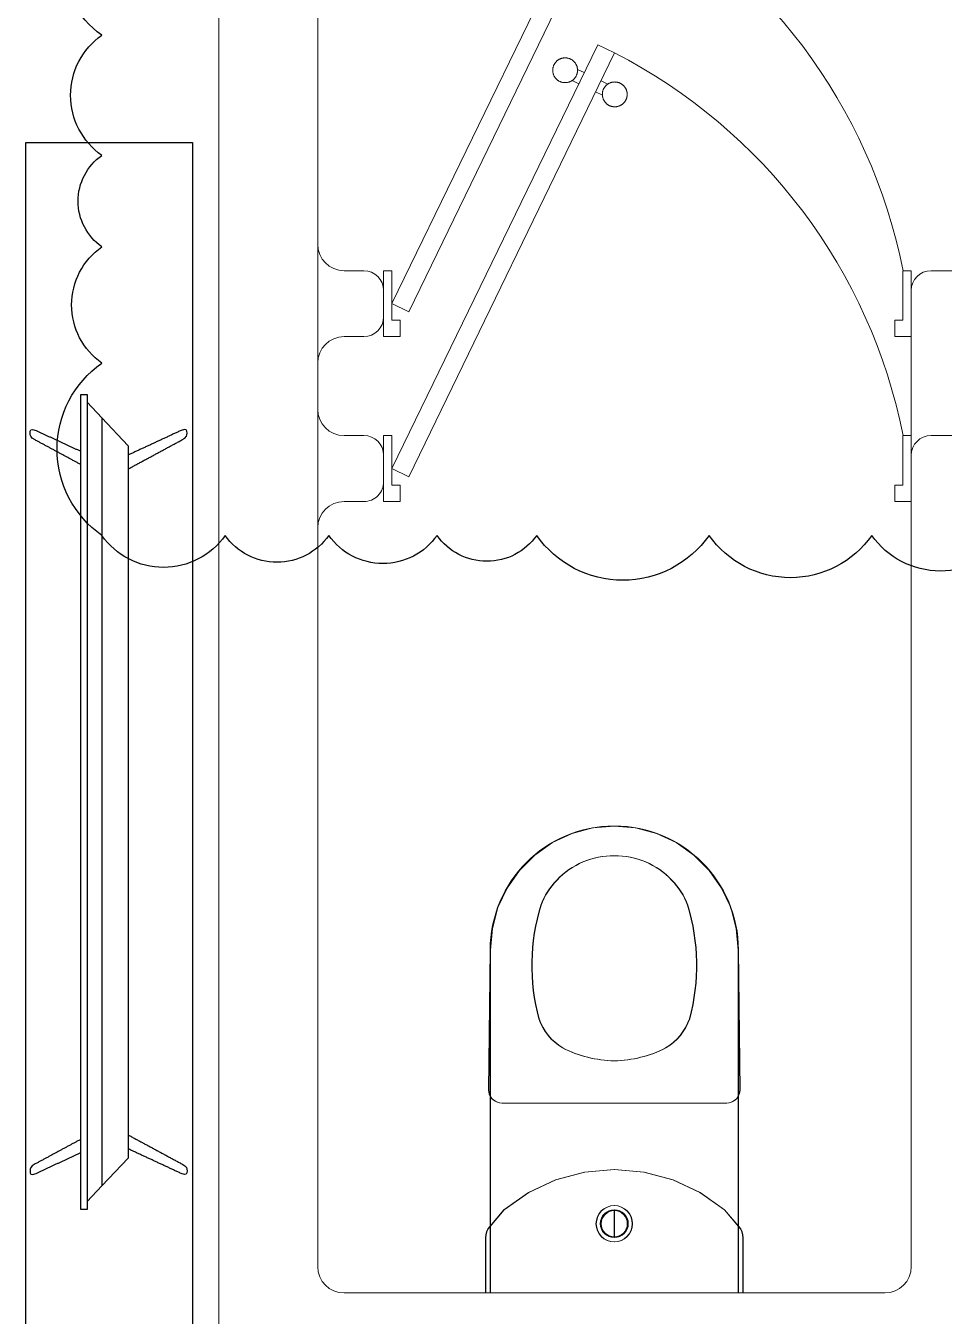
# Model space of a CAD drawing. Header units: metres. Extents: x -232 to 581, y 30 to 789.
# Drawn here: x 102.873 to 104.266, y 673.627 to 675.584 of the extents above; entities that cross this region are included whole.
import ezdxf

# ---------------------------------------------------------------- set-up
doc = ezdxf.new("R2010")
doc.units = ezdxf.units.M
for name, color, linetype, lineweight in [('A-DOOR', 35, 'Continuous', 5), ('A-WALL', 250, 'Continuous', 20), ('baños', 140, 'Continuous', 0)]:
    doc.layers.add(name, color=color, linetype=linetype, lineweight=lineweight)
doc.layers.add('MOBILIARIOS', color=252, linetype='Continuous')
doc.styles.get("Standard").update_dxf_attribs({"font": 'arial.ttf'})

# ---------------------------------------------------------------- blocks, each defined once
blk = doc.blocks.new('Caroma_ToiletSuites')
at = {"layer": 'baños'}
for p, q in [((-32.6, 705.1), (-64.3, 696.7)), ((0, 708), (-32.6, 705.1)), ((32.6, 705.1), (0, 708)), ((64.3, 696.7), (32.6, 705.1)), ((-64.3, 696.7), (-94, 682.8)), ((94, 682.8), (64.3, 696.7)), ((-94, 682.8), (-120.8, 664)), ((120.8, 664), (94, 682.8)), ((-120.8, 664), (-144, 640.8)), ((144, 640.8), (120.8, 664)), ((-144, 640.8), (-162.8, 614)), ((162.8, 614), (144, 640.8)), ((-162.8, 614), (-176.7, 584.3)), ((176.7, 584.3), (162.8, 614)), ((-176.7, 584.3), (-185.1, 552.6)), ((185.1, 552.6), (176.7, 584.3)), ((-185.1, 552.6), (-188, 520)), ((188, 520), (185.1, 552.6)), ((-188, 520), (-190.5, 308)), ((-188, 0), (-188, 520)), ((188, 520), (188, 0)), ((190.5, 308), (188, 520)), ((-190.5, 308), (-190.2, 304.5)), ((-190.2, 304.5), (-189.3, 301.2)), ((-189.3, 301.2), (-187.8, 298)), ((-187.8, 298), (-185.8, 295.1)), ((-185.8, 295.1), (-183.4, 292.7)), ((183.4, 292.7), (185.8, 295.1)), ((185.8, 295.1), (187.8, 298)), ((187.8, 298), (189.3, 301.2)), ((189.3, 301.2), (190.2, 304.5)), ((190.2, 304.5), (190.5, 308)), ((-183.4, 292.7), (-180.5, 290.7)), ((-180.5, 290.7), (-177.3, 289.2)), ((-177.3, 289.2), (-174, 288.3)), ((-174, 288.3), (-170.5, 288)), ((-170.5, 288), (170.5, 288)), ((170.5, 288), (174, 288.3)), ((174, 288.3), (177.3, 289.2)), ((177.3, 289.2), (180.5, 290.7)), ((180.5, 290.7), (183.4, 292.7)), ((-45.1, 183.1), (-88.9, 171.3)), ((0, 187), (-45.1, 183.1)), ((45.1, 183.1), (0, 187)), ((88.9, 171.3), (45.1, 183.1)), ((-88.9, 171.3), (-130, 152.2)), ((130, 152.2), (88.9, 171.3)), ((-130, 152.2), (-167.1, 126.2)), ((167.1, 126.2), (130, 152.2)), ((-167.1, 126.2), (-188.7, 100.9)), ((0, 85), (0, 125)), ((188.7, 100.9), (167.1, 126.2)), ((-188.7, 100.9), (-191.4, 97)), ((191.4, 97), (188.7, 100.9)), ((-194.6, 88.2), (-195, 83.5)), ((-195, 83.5), (-195, 0)), ((-193.4, 92.7), (-194.6, 88.2)), ((-191.4, 97), (-193.4, 92.7)), ((193.4, 92.7), (191.4, 97)), ((194.6, 88.2), (193.4, 92.7)), ((195, 83.5), (194.6, 88.2)), ((195, 0), (195, 83.5)), ((-195, 0), (195, 0)), ((188, 0), (-188, 0))]:
    blk.add_line(p, q, dxfattribs=at)
for centre, radius, start, end in [((0, 520), 188, 0, 180), ((-2.7, 547.4), 115.2, 88.6565, 137.0404), ((2.7, 547.4), 115.2, 42.9609, 91.3415), ((-18.8, 556.1), 97.6, 134.3372, 160.9897), ((18.8, 556.1), 97.6, 19.01, 45.6643), ((183, 496.7), 307.9, 162.7713, 195.2143), ((-183, 496.7), 307.9, 344.7852, 17.2286), ((-36.1, 442.4), 82.4, 198.763, 239.3582), ((36.1, 442.4), 82.4, 300.6412, 341.2351), ((2.9, 529.9), 177.9, 242.916, 269.0659), ((-2.9, 529.9), 177.9, 270.9339, 297.0836), ((0, 105), 27.5, 0, 180), ((0, 105), 21, 0, 180), ((0, 105), 20, 0, 180), ((0, 105), 27.5, 180, 0), ((0, 105), 21, 180, 0), ((0, 105), 20, 180, 0)]:
    blk.add_arc(centre, radius, start, end, dxfattribs=at)
blk = doc.blocks.new('A$C3685e79b')
at = {"layer": 'A-DOOR'}
for p, q in [((0.0125, 0.05), (0.3248, 0.6926)), ((0.3248, 0.6926), (0.3503, 0.6802)), ((0.038, 0.0376), (0.3503, 0.6802)), ((0.3042, 0.6503), (0.294, 0.6552)), ((0.296, 0.6333), (0.2858, 0.6383)), ((0.3297, 0.6379), (0.3399, 0.6329)), ((0.3215, 0.621), (0.3317, 0.616)), ((0.038, 0.0376), (0.0125, 0.05))]:
    blk.add_line(p, q, dxfattribs=at)
for points in [[(0, 0), (0.025, 0), (0.025, 0.025), (0.0125, 0.025), (0.0125, 0.1), (0, 0.1), (0, 0)], [(0.8, 0), (0.775, 0), (0.775, 0.025), (0.7875, 0.025), (0.7875, 0.1), (0.8, 0.1), (0.8, 0)]]:
    blk.add_lwpolyline(points, dxfattribs=at)
blk.add_arc((-0.0309, -0.0619), 0.8343, 11.1901, 62.8126, dxfattribs=at)
for points in [[(0.294, 0.6539), (0.294, 0.659), (0.289, 0.6677), (0.2802, 0.6727), (0.2702, 0.6727), (0.2614, 0.6677), (0.2564, 0.6589), (0.2564, 0.6489), (0.2614, 0.6401), (0.2702, 0.6351), (0.2803, 0.6351), (0.289, 0.6401), (0.294, 0.6489), (0.294, 0.6539)], [(0.3693, 0.6173), (0.3693, 0.6224), (0.3642, 0.6311), (0.3555, 0.6361), (0.3454, 0.6361), (0.3367, 0.6311), (0.3316, 0.6224), (0.3317, 0.6123), (0.3367, 0.6035), (0.3454, 0.5985), (0.3555, 0.5985), (0.3643, 0.6036), (0.3693, 0.6123), (0.3693, 0.6173)]]:
    blk.add_open_spline(points, degree=2, dxfattribs=at)
blk = doc.blocks.new('A$C58f5b6b7')
at = {"layer": 'MOBILIARIOS'}
for points in [[(0, 0.2526), (2, 0.2526), (2, 0), (0, 0)], [(0.382, 0.1596), (0.382, 0.1691), (1.618, 0.1691), (1.618, 0.1596)]]:
    blk.add_lwpolyline(points, close=True, dxfattribs=at)
for points in [[(1.6059, 0.1595), (1.5823, 0.1372), (1, 0.1372), (0.4177, 0.1372), (0.3941, 0.1595)], [(1.5823, 0.1372), (1.54, 0.0973), (0.46, 0.0973), (0.4177, 0.1372)]]:
    blk.add_lwpolyline(points, dxfattribs=at)
for points, degree in [([(0.4512, 0.2382, -0.0047), (0.4469, 0.2461, -0.0047), (0.4415, 0.2461, -0.0047), (0.4325, 0.2461, -0.0047), (0.4368, 0.237, -0.0047)], 3), ([(0.4368, 0.237, -0.0047), (0.4526, 0.2031, -0.0047), (0.4683, 0.1691, -0.0047)], 2), ([(0.4885, 0.1691, -0.0047), (0.4698, 0.2037, -0.0047), (0.4512, 0.2382, -0.0047)], 2), ([(1.5115, 0.1691, -0.0047), (1.5302, 0.2037, -0.0047), (1.5488, 0.2382, -0.0047)], 2), ([(1.5632, 0.237, -0.0047), (1.5474, 0.2031, -0.0047), (1.5317, 0.1691, -0.0047)], 2), ([(1.5488, 0.2382, -0.0047), (1.5531, 0.2461, -0.0047), (1.5585, 0.2461, -0.0047), (1.5675, 0.2461, -0.0047), (1.5632, 0.237, -0.0047)], 3), ([(0.4368, 0.0172, -0.0047), (0.4554, 0.0572, -0.0047), (0.474, 0.0973, -0.0047)], 2), ([(0.4951, 0.0973, -0.0047), (0.4731, 0.0566, -0.0047), (0.4512, 0.016, -0.0047)], 2), ([(1.5049, 0.0973), (1.5269, 0.0566), (1.5488, 0.016)], 2), ([(1.5632, 0.0172), (1.5446, 0.0572), (1.526, 0.0973)], 2)]:
    blk.add_open_spline(points, degree=degree, dxfattribs=at)
for points in [[(0.4512, 0.016, -0.0047), (0.4469, 0.0081, -0.0047), (0.4415, 0.0081, -0.0047), (0.4325, 0.0081, -0.0047), (0.4368, 0.0172, -0.0047)], [(1.5488, 0.016), (1.5531, 0.0081), (1.5585, 0.0081), (1.5675, 0.0081), (1.5632, 0.0172)]]:
    blk.add_open_spline(points, degree=3, knots=[-0.08544201, -0.08544201, -0.08544201, -0.08544201, -0.04272101, 0, 0, 0, 0], dxfattribs=at)
blk = doc.blocks.new('27.11.2025 LN09 1ER NIVEL')
at = {"layer": 'A-WALL', "color": 18, "true_color": 0x000000}
for p, q in [((179.9838, 106.5841), (179.9838, 109.9541)), ((180.1338, 109.9541), (180.1338, 109.0841)), ((180.2038, 109.0441), (180.1738, 109.0441)), ((181.1038, 109.0441), (181.0638, 109.0441)), ((180.2338, 109.0141), (180.2338, 108.9741)), ((181.0338, 109.0141), (181.0338, 107.5341)), ((180.2038, 108.9441), (180.1738, 108.9441)), ((180.1338, 108.9041), (180.1338, 107.5341)), ((180.9938, 107.4941), (180.1738, 107.4941))]:
    blk.add_line(p, q, dxfattribs=at)
for centre, radius, start, end in [((180.1738, 109.0841), 0.04, 180, 270), ((180.2038, 109.0141), 0.03, 0, 90), ((181.0638, 109.0141), 0.03, 90, 180), ((180.2038, 108.9741), 0.03, 270, 0), ((180.1738, 108.9041), 0.04, 90, 180), ((180.1738, 107.5341), 0.04, 180, 270), ((180.9938, 107.5341), 0.04, 270, 0)]:
    blk.add_arc(centre, radius, start, end, dxfattribs=at)
at = {"color": 18, "true_color": 0x000000}
blk.add_blockref('A$C3685e79b', (180.2338, 108.9441), dxfattribs=at)
at = {"layer": 'baños', "color": 18, "true_color": 0x000000, "xscale": -0.000999999934791, "yscale": 0.000999999934791}
blk.add_blockref('Caroma_ToiletSuites', (180.5833, 107.4941), dxfattribs=at)
at = {"layer": 'MOBILIARIOS', "color": 18, "true_color": 0x000000, "rotation": 90}
blk.add_blockref('A$C58f5b6b7', (179.9438, 107.2386, 0.0047), dxfattribs=at)
blk = doc.blocks.new('20.03.2026 LN 09 PRIMER NIVEL ARQ')
at = {"layer": 'A-WALL', "color": 1}
for p, q in [((-0.636, -47.1032), (-0.636, -43.8832)), ((-0.486, -43.8832), (-0.486, -44.9032)), ((-0.416, -44.9432), (-0.446, -44.9432)), ((0.484, -44.9432), (0.444, -44.9432)), ((-0.386, -44.973), (-0.386, -45.013)), ((0.414, -44.9732), (0.414, -46.2032)), ((-0.416, -45.0432), (-0.446, -45.0432)), ((-0.486, -45.0832), (-0.486, -46.2032)), ((0.374, -46.2432), (-0.446, -46.2432))]:
    blk.add_line(p, q, dxfattribs=at)
for centre, radius, start, end in [((-0.446, -44.9032), 0.04, 180, 270), ((-0.416, -44.9732), 0.03, 0.3995, 89.9991), ((0.444, -44.9732), 0.03, 90, 180), ((-0.416, -45.0132), 0.03, 270.0009, 0.3953), ((-0.446, -45.0832), 0.04, 90, 180), ((-0.446, -46.2032), 0.04, 180, 270), ((0.374, -46.2032), 0.04, 270, 0)]:
    blk.add_arc(centre, radius, start, end, dxfattribs=at)
at = {"color": 1}
blk.add_blockref('A$C3685e79b', (-0.386, -45.0432), dxfattribs=at)
at = {"layer": 'baños', "color": 1, "xscale": -0.000999999934791, "yscale": 0.000999999934791}
blk.add_blockref('Caroma_ToiletSuites', (-0.036, -46.2432), dxfattribs=at)
at = {"layer": 'MOBILIARIOS', "color": 1, "rotation": 90}
blk.add_blockref('A$C58f5b6b7', (-0.676, -46.4987, 0.0047), dxfattribs=at)
at = {"layer": 'baños', "color": 1, "linetype": 'Continuous'}
for tag, p in [('MODELNUMBER', (-12.0611, -62.0707)), ('MATERIAL', (-12.0611, -62.0709)), ('PRODUCT', (-12.0611, -62.0708)), ('TRADENAME', (-12.0611, -62.0708))]:
    blk.add_attdef(tag, p, '', height=0.0000254, rotation=359.9999, dxfattribs=at)

msp = doc.modelspace()

# ---------------------------------------------------------------- linework, layer by layer
at = {"color": 6}
msp.add_lwpolyline([(105.8317, 674.8112, -0.520567), (105.6912, 674.8112, -0.520567), (105.4724, 674.8112, -0.520567), (105.2387, 674.8112, -0.520567), (105.0031, 674.8112, -0.520567), (104.8325, 674.8112, -0.520567), (104.5988, 674.8112, -0.520567), (104.3637, 674.8112, -0.520567), (104.1559, 674.8112, -0.520567), (103.9093, 674.8112, -0.520567), (103.6479, 674.8112, -0.520567), (103.4968, 674.8112, -0.520567), (103.3326, 674.8112, -0.520567), (103.1755, 674.8112, -0.520567), (102.9886, 674.8112, -0.520567), (102.9886, 675.0724, -0.520567), (102.9886, 675.2486, -0.520567), (102.9886, 675.3873, -0.520567), (102.9886, 675.5696, -0.520567), (102.9886, 675.8015, -0.520567)], format="xyb", dxfattribs=at)

# ---------------------------------------------------------------- block references
at = {"color": 1}
for name, p in [('20.03.2026 LN 09 PRIMER NIVEL ARQ', (103.8018, 719.9057)), ('27.11.2025 LN09 1ER NIVEL', (-76.818, 566.1684))]:
    msp.add_blockref(name, p, dxfattribs=at)

doc.saveas('drawing.dxf')
